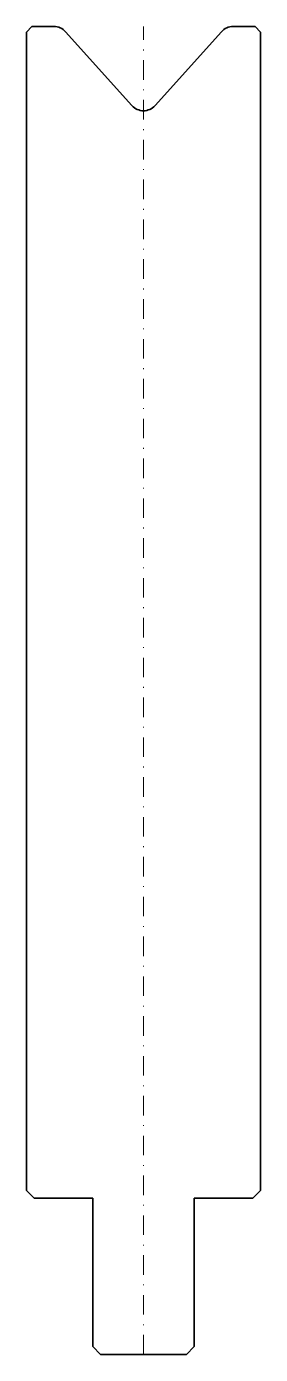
# Model space of a CAD drawing. Header units: millimetres. Extents: x -15 to 15, y -170 to 0.
import ezdxf

# ---------------------------------------------------------------- set-up
doc = ezdxf.new("R2010")
doc.units = ezdxf.units.MM
doc.header["$LTSCALE"] = 5
doc.linetypes.add('AUSGEZOGEN', pattern=[0])
doc.linetypes.add('DASHDOT', pattern=[1, 0.5, -0.25, 0, -0.25])
doc.layers.add('2', color=7, linetype='Continuous')

msp = doc.modelspace()

# ---------------------------------------------------------------- linework, layer by layer
at = {"layer": '2', "color": 7, "linetype": 'DASHDOT', "lineweight": 18}
msp.add_line((0, -170), (0, 0), dxfattribs=at)
at = {"layer": '2', "color": 7, "linetype": 'AUSGEZOGEN', "lineweight": 35}
for p, q in [((-14.3, 0), (-15, -0.7)), ((-15, -0.7), (-15, -149)), ((-11.49, 0), (-14.3, 0)), ((-1.49, -10.12), (-10, -0.66)), ((10, -0.66), (1.49, -10.12)), ((14.3, 0), (11.49, 0)), ((15, -0.7), (14.3, 0)), ((15, -149), (15, -0.7)), ((-15, -149), (-14, -150)), ((14, -150), (15, -149)), ((-14, -150), (-6.5, -150)), ((-6.5, -150), (-6.5, -169)), ((6.5, -169), (6.5, -150)), ((6.5, -150), (14, -150)), ((-6.5, -169), (-5.5, -170)), ((-5.5, -170), (5.5, -170)), ((5.5, -170), (6.5, -169))]:
    msp.add_line(p, q, dxfattribs=at)
for centre, start, end in [((-11.49, -2), 42, 90), ((11.49, -2), 90, 138), ((0, -8.78), 222, 318)]:
    msp.add_arc(centre, 2, start, end, dxfattribs=at)

doc.saveas('drawing.dxf')
